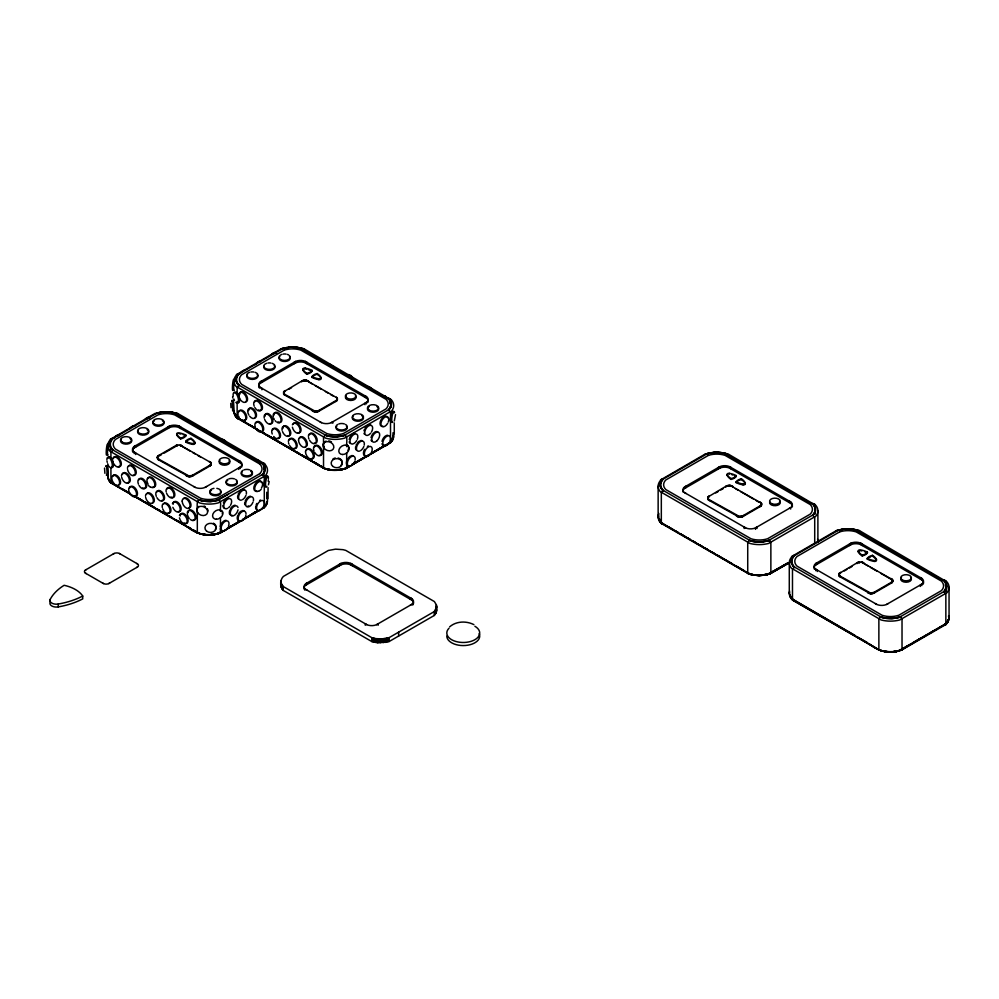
<?xml version="1.0" encoding="UTF-8"?>
<svg xmlns="http://www.w3.org/2000/svg" width="999" height="999" viewBox="0 0 999 999"><rect width="100%" height="100%" fill="white"/><g stroke="black" fill="none" stroke-linecap="round" stroke-linejoin="round"><path stroke-width="1.5" d="M395.529 414.647L394.318 420.954M105.669 466.196C106.643 462.387 107.805 477.859 106.306 475.049M106.943 466.108C108.104 461.85 108.978 480.419 107.405 473.976M231.88 401.473L232.18 400.199L232.68 411.001M233.154 401.386L233.466 400.112L234.116 411.226M281.031 580.619L281.194 583.241L283.192 586.513L371.803 637.674L375.974 638.636L382.005 638.91L389.21 637.599L434.24 611.6L436.526 607.442L436.363 604.82L434.365 601.548L345.754 550.387L343.032 549.675L335.552 549.15L328.346 550.474L283.329 576.46C279.82 580.032 279.757 586.75 283.192 590.397L371.803 641.558L377.46 642.707L389.21 641.483L434.24 615.484L436.313 612.2L436.6 606.568M391.258 404.583L388.898 409.615L343.881 435.614L336.675 436.925L330.644 436.65L326.461 435.689L237.849 384.528L235.864 381.256L235.702 378.633L237.987 374.475L283.004 348.489L290.209 347.165L297.69 347.689L300.424 348.401L389.036 399.563L391.021 402.834L391.258 407.167M946.602 586.351L944.242 591.383L899.225 617.382L892.02 618.693L885.988 618.418L881.805 617.457L793.194 566.296L791.208 563.024L791.046 560.402L793.331 556.243L838.348 530.244L845.554 528.933L853.034 529.458L855.768 530.169L944.38 581.331L946.365 584.602L946.553 589.348M157.255 457.305L158.179 455.769L176.274 445.329L179.595 444.817L211.039 462.687L210.314 464.985L192.233 475.424L188.898 475.936L158.179 458.841L157.255 457.305L158.179 459.615L188.898 476.71L192.233 476.211L210.314 465.759L211.239 464.223L210.314 461.913M283.516 392.195L284.39 394.118L315.11 411.201L318.431 410.701L336.526 400.262L337.25 397.964L305.806 380.095L302.485 380.607L283.666 391.82L284.39 394.892L315.11 411.988L318.431 411.476L336.526 401.036L337.25 397.964M707.717 497.427L708.591 499.35L739.31 516.433L742.632 515.934L760.726 505.482L761.438 503.196L730.007 485.327L726.673 485.826L707.866 497.052L708.591 500.124L739.31 517.207L742.632 516.708L760.726 506.268L761.6 504.345L759.914 501.948M838.86 573.963L839.734 575.886L870.454 592.969L873.788 592.469L891.87 582.017L892.594 579.732L861.15 561.863L857.829 562.362L839.023 573.588L839.734 576.66L870.454 593.756L873.788 593.244L891.87 582.804L892.794 580.494M269.168 481.543L268.456 484.777M281.243 583.628L281.019 586.263M815.172 511.563L815.221 508.066L813.223 504.795L724.612 453.633L721.89 452.922L714.41 452.397L707.205 453.708L662.187 479.707L659.889 483.866L660.052 486.488L662.05 489.76L750.661 540.921L753.383 541.633L760.863 542.157L768.069 540.846L813.099 514.847L815.172 511.563L815.172 514.148M285.202 390.572L283.516 393.743M709.402 495.804L707.717 498.976M839.734 573.588L838.86 575.511M263.961 472.752L264.997 468.431L262.824 464.285L174.213 413.136L171.478 412.412L163.998 411.888L156.793 413.211L111.776 439.198L109.49 443.356L109.653 445.991L111.638 449.25L200.25 500.412L202.984 501.123L210.464 501.66L217.67 500.337L262.687 474.338L263.961 472.752L263.961 475.349M264.036 506.456L264.635 505.631M946.19 622.664L944.879 624.275M237.138 374.288L281.281 348.676L284.303 348.264A19.705 11.376 0 0 1 300.786 348.264L303.808 348.676L391.658 400.162A22.328 12.887 0 0 1 391.658 410.926L344.43 438.199A22.328 12.887 0 0 1 325.774 438.199L235.989 386.363A22.328 12.887 0 0 1 235.989 375.587C235.789 374.026 240.959 372.639 238.361 374.787A19.705 11.376 0 0 0 238.361 384.303L239.273 385.327L237.138 387.649L237.138 393.768M661.326 479.52L705.469 453.908L708.503 453.484A19.705 11.376 0 0 1 724.974 453.484L728.009 453.908L815.858 505.382A22.328 12.887 0 0 1 815.858 516.158L768.631 543.431A22.328 12.887 0 0 1 749.962 543.431L660.177 491.595A22.328 12.887 0 0 1 660.177 480.819C659.989 479.245 665.147 477.859 662.562 480.019A19.705 11.376 0 0 0 662.562 489.522L663.473 490.546L661.326 492.882L661.326 523.426L663.436 523.976M792.482 556.056L836.625 530.444L839.647 530.019A19.705 11.376 0 0 1 856.131 530.019L859.152 530.444L947.002 581.93A22.328 12.887 0 0 1 947.002 592.694L899.774 619.967A22.328 12.887 0 0 1 881.118 619.967L791.333 568.131A22.328 12.887 0 0 1 791.333 557.355C791.133 555.781 796.303 554.395 793.706 556.555A19.705 11.376 0 0 0 793.706 566.058L794.617 567.082L792.482 569.418L792.482 599.962L794.592 600.511M220.467 517.532L220.467 532.804L218.931 533.029M346.678 452.809L346.678 468.069L345.13 468.306M746.578 571.977L749.262 573.526L747.727 573.301L747.727 542.769L749.262 540.109L751.061 540.621A19.705 11.376 0 0 0 767.532 540.621L769.305 540.097L770.866 542.769L770.866 573.301L769.33 573.526M900.486 650.062L902.022 649.837L902.022 619.305L900.486 616.645M228.159 494.28L217.133 500.124A19.705 11.376 0 0 1 200.649 500.124C196.279 498.014 197.203 506.693 197.315 508.366M346.678 446.69C346.029 444.343 348.901 433.778 343.344 435.389A19.705 11.376 0 0 1 326.86 435.389L325.087 434.865L323.526 437.537L323.526 468.069L325.075 468.306M900.461 616.633L898.688 617.157A19.705 11.376 0 0 1 882.204 617.157L880.431 616.633L878.87 619.305L878.87 649.837L880.419 650.062M219.955 533.179L264.298 507.492L264.298 476.948L262.188 474.625L263.074 473.588A19.705 11.376 0 0 0 263.074 464.085C260.477 461.938 265.647 463.324 265.447 464.885A22.328 12.887 0 0 1 265.447 475.661L218.219 502.922A22.328 12.887 0 0 1 199.563 502.922L109.778 451.086A22.328 12.887 0 0 1 109.778 440.309C109.578 438.748 114.748 437.362 112.15 439.51A19.705 11.376 0 0 0 112.15 449.026L113.062 450.049L110.926 452.385L110.926 458.491M390.509 403.446L390.509 398.863L388.374 398.326L389.285 399.363A19.705 11.376 0 0 1 389.285 408.866L388.374 409.89L390.509 412.225L390.509 442.769L388.399 443.319M946.053 586.326L945.853 580.631L943.718 580.094L944.629 581.118A19.705 11.376 0 0 1 944.629 590.634L943.718 591.658L945.853 593.993L945.853 624.525L943.743 625.087M112.712 438.436L111.763 439.498A20.142 11.626 0 0 0 111.763 449.225L112.712 450.287M238.923 373.713L237.974 374.775A20.142 11.626 0 0 0 237.974 384.49L238.923 385.564M262.512 474.862L263.461 473.788A20.142 11.626 0 0 0 263.461 464.073L262.512 462.999M262.188 508.054L263.911 506.98A20.629 11.913 0 0 0 264.573 506.031M262.912 508.091L264.31 506.893A21.066 12.163 0 0 0 265.534 504.92M263.274 508.066L264.673 506.78A21.466 12.4 0 0 0 265.921 504.77M388.723 410.139L389.672 409.066A20.142 11.626 0 0 0 389.672 399.35L388.723 398.276M390.097 443.131L391.196 441.895A21.816 12.6 0 0 0 393.119 435.552M663.124 478.933L662.162 480.007A20.142 11.626 0 0 0 662.162 489.722L663.124 490.796M812.911 515.359L813.873 514.298A20.142 11.626 0 0 0 813.873 504.582L812.599 503.546L813.486 504.582A19.705 11.376 0 0 1 813.486 514.098L812.562 515.122L814.709 517.457L814.709 543.406M794.267 555.469L793.318 556.543A20.142 11.626 0 0 0 793.318 566.258L794.267 567.332M944.067 591.895L945.017 590.834A20.142 11.626 0 0 0 945.017 581.118L944.067 580.044M944.829 625.099L945.866 623.938A21.066 12.163 0 0 0 947.089 621.965M945.154 625.024L946.228 623.813A21.466 12.4 0 0 0 948.113 619.705M945.441 624.899L947.002 623.239A22.328 12.887 0 0 0 948.713 615.634M261.139 489.398L259.303 491.021M262.924 507.779L263.761 506.93M86.201 569.592L84.915 570.479A4.333 2.51 0 0 0 84.915 572.714L86.201 573.601M136.713 567.457L137.987 566.57A4.333 2.51 0 0 0 137.987 564.335L136.713 563.448M449.637 626.873C456.131 621.066 466.358 620.766 473.901 624.637M241.596 467.12A8.017 4.633 0 0 0 240.497 463.024L178.946 427.497A8.017 4.633 0 0 0 169.655 427.497L133.978 448.101A8.017 4.633 0 0 0 132.867 452.197M368.094 400.274A8.017 4.633 0 0 0 366.695 398.301L305.157 362.774A8.017 4.633 0 0 0 295.866 362.774L260.177 383.379A8.017 4.633 0 0 0 258.791 386.775M413.424 603.683A8.017 4.633 0 0 0 412.038 600.287L350.499 564.76A8.017 4.633 0 0 0 341.208 564.76L305.519 585.364A8.017 4.633 0 0 0 304.033 588.049M792.282 506.93A8.017 4.633 0 0 0 790.896 503.533L729.357 468.007A8.017 4.633 0 0 0 720.067 468.007L684.377 488.598A8.017 4.633 0 0 0 682.991 491.995M923.151 584.153A8.017 4.633 0 0 0 922.052 580.069L860.501 544.542A8.017 4.633 0 0 0 851.21 544.542L815.534 565.147A8.017 4.633 0 0 0 814.422 569.23M206.568 486.525L204.807 487.524A8.017 4.633 0 0 1 195.517 487.524L193.744 486.525M113.299 553.946L114.835 553.209A4.333 2.51 0 0 1 118.719 553.209L120.242 553.946M109.603 583.104L108.079 583.841A4.333 2.51 0 0 1 104.196 583.841L102.66 583.104M888.123 603.571L886.363 604.557A8.017 4.633 0 0 1 877.072 604.557L875.299 603.571M110.926 439.023L155.07 413.399L156.319 413.511M161.526 454.62L158.991 456.081L158.991 455.307M164.061 453.159L175.462 446.578M288.998 389.16L291.533 387.699M205.07 487.387L240.272 467.07L240.272 468.543M331.281 422.664L366.483 402.347L366.483 403.821M85.39 570.067L114.111 553.471M259.815 473.638L217.195 498.239A16.808 9.703 0 0 1 200.587 498.239L115.409 449.063A16.808 9.703 0 0 1 115.409 439.473L158.029 414.86A16.808 9.703 0 0 1 174.638 414.872L259.815 464.048M108.791 583.578L137.525 566.995M228.421 527.385L231.106 525.836M252.585 513.436L255.269 511.888M216.92 533.503L222.515 531.106M227.822 528.046L239.935 520.891M242.67 519.468L252.123 514.01M254.333 512.587L257.53 510.889M228.434 527.747L240.235 520.941M242.857 519.43L257.267 511.101M219.718 533.216L264.298 507.492M349.088 466.021C341.845 471.291 331.993 471.453 323.838 468.381L235.989 416.895A22.328 12.887 0 0 1 233.941 411.513M351.735 464.498L355.969 461.888M356.98 461.463L366.146 456.168M374.001 451.635L381.855 447.102M344.742 468.681L349.35 466.083M351.998 464.56L369.068 454.707M371.578 453.184L386.101 444.867M345.666 468.456L349.662 466.146M352.322 464.61L389.123 443.369M345.929 468.481L350.249 466.009M352.622 464.635L390.509 442.769M346.166 468.456L391.658 441.471A22.328 12.887 0 0 0 392.957 432.779M376.623 624.65L411.813 604.333M715.734 492.932L718.269 491.471M720.791 489.997L723.326 488.536M769.105 573.501L773.888 570.741M774.612 570.479L778.558 568.194M779.869 567.444L787.724 562.912M768.556 573.726L788.024 562.961M769.854 573.688L788.373 562.999M770.117 573.713L789.622 562.474M770.354 573.688L789.46 562.662M844.342 570.928L846.877 569.467M849.412 568.006L851.947 566.545M886.625 604.432L921.827 584.115L921.827 585.589M902.646 648.663C892.332 655.519 878.158 651.623 869.405 643.93M905.044 647.277L907.442 645.891M915.346 641.321L919.367 638.998M901.797 649.3L904.432 647.777M907.08 646.253L909.714 644.73M913.635 642.469L916.258 640.958M918.88 639.447L921.49 637.936M924.112 636.425L926.735 634.914M929.345 633.403L935.888 629.62M939.822 627.36L942.432 625.849M899.699 650.262L945.316 623.975A17.195 9.928 0 0 0 945.878 623.176M901.011 650.224L945.466 624.013A20.629 11.913 0 0 0 946.128 623.064M901.273 650.249L945.853 624.525M410.314 605.194L412.038 604.183A8.017 4.633 0 0 0 412.038 598.813L410.314 597.789L410.314 599.263M789.173 508.441L790.896 507.417A8.017 4.633 0 0 0 790.896 502.06L789.173 501.036L789.173 502.509M263.599 507.979L265.447 506.193A22.328 12.887 0 0 0 267.158 498.601M177.61 445.691L176.274 446.103L176.274 445.329M220.467 532.804C208.953 537.649 195.692 534.54 186.501 526.111M767.906 574.2L759.078 575.624L750.336 574.363L692.607 541.033M280.969 348.988L283.216 348.314M282.28 348.676L284.128 348.127A20.142 11.626 0 0 1 300.961 348.127L304.121 348.988M156.069 413.399L158.092 412.987A19.705 11.376 0 0 1 174.575 412.987L177.597 413.399L264.298 463.586L264.298 469.692M345.367 435.164L343.519 435.714A20.142 11.626 0 0 1 326.685 435.714L324.837 435.164M220.467 511.426C219.655 509.053 222.814 498.676 217.307 500.437A20.142 11.626 0 0 1 200.474 500.437L198.626 499.887M346.678 468.069L343.718 469.031A20.629 11.913 0 0 1 326.486 469.031L323.526 468.069M346.366 468.381L343.906 469.08A21.066 12.163 0 0 1 326.298 469.08M217.307 533.653L219.156 533.104M220.155 533.104L217.869 533.803A21.466 12.4 0 0 1 199.925 533.803M705.169 454.208L707.404 453.546A22.328 12.887 0 0 1 726.073 453.546M706.468 453.908L708.328 453.359A20.142 11.626 0 0 1 725.149 453.359L727.01 453.908M769.567 540.397L767.719 540.946A20.142 11.626 0 0 1 750.886 540.946L749.025 540.397M836.313 530.756L839.472 529.895A20.142 11.626 0 0 1 856.305 529.895L859.465 530.756M769.567 573.613L767.719 574.163A20.142 11.626 0 0 1 764.447 574.837M770.866 573.301L767.919 574.263A20.629 11.913 0 0 1 750.674 574.263L747.864 573.476M770.566 573.613L768.106 574.313A21.066 12.163 0 0 1 750.486 574.313M900.711 616.932L898.863 617.482A20.142 11.626 0 0 1 882.03 617.482L880.181 616.932M898.863 650.699L902.022 649.837M901.885 650.012L899.063 650.799A20.629 11.913 0 0 1 881.83 650.799L878.87 649.837M197.315 511.426L197.315 532.804L198.863 533.029L193.494 529.932M898.476 650.549L900.099 650.436M307.08 380.332L307.08 381.106L303.197 381.106L303.197 380.332M859.814 562.637L858.541 562.874L858.541 562.1M237.138 401.398L237.138 418.194L239.248 418.756M113.037 483.479L110.926 482.917L110.926 467.644M812.911 503.508L814.709 504.095L814.709 507.142M180.245 445.691L181.581 446.103L181.581 445.329M747.727 573.301L750.886 574.163A20.142 11.626 0 0 0 752.484 574.537M177.909 413.711L174.75 412.849A20.142 11.626 0 0 0 157.917 412.849M880.181 650.149L882.03 650.699M879.182 650.149L881.642 650.849A21.066 12.163 0 0 0 899.25 650.849M197.315 532.804L200.474 533.653M197.452 532.979L200.275 533.766A20.629 11.913 0 0 0 217.507 533.766M686.101 493.518L684.377 492.495A8.017 4.633 0 0 1 684.377 487.125L686.101 486.113L686.101 487.587M307.242 590.272L305.519 589.248A8.017 4.633 0 0 1 305.519 583.891L307.242 582.867L307.242 584.34M735.389 488.573L737.961 490.059M740.546 491.545L753.458 499.001M756.043 500.487L758.616 501.985M865.246 564.36L867.831 565.846M870.404 567.345L876.86 571.066M880.731 573.301L891.058 579.258L891.058 578.483M684.602 492.644L745.654 527.897M876.797 604.432L815.746 569.18L815.746 570.666M668.806 527.072L672.827 529.395M675.511 530.944L678.196 532.492M680.868 534.04L684.902 536.363M687.574 537.912L690.259 539.46M692.944 541.008L695.629 542.557M699.65 544.88L702.334 546.428M705.007 547.976L707.692 549.525M711.713 551.848L714.397 553.396M717.082 554.944L731.83 563.461M735.851 565.784L743.905 570.429M677.884 532.542L661.725 523.201L660.064 520.779M680.519 534.053L689.959 539.51M748.738 573.688L661.725 522.902A20.629 11.913 0 0 1 660.526 520.979M661.326 523.426L748.476 573.713M854.932 635.352L792.207 598.975M857.317 636.95L867.007 642.32M879.894 650.224L792.881 599.45A20.629 11.913 0 0 1 792.207 598.488M792.482 599.962L879.62 650.249M792.657 600.162L879.382 650.224M309.902 382.592L312.487 384.078M315.06 385.577L321.516 389.298M325.387 391.533L327.972 393.032M330.557 394.518L333.129 396.004M260.402 387.425L321.453 422.664M243.269 421.079L245.954 422.627M249.975 424.95L252.66 426.498M262.038 431.918L264.723 433.466M267.407 435.015L275.449 439.66M278.134 441.208L287.525 446.628M290.209 448.176L294.23 450.499M296.903 452.048L299.588 453.596M302.272 455.144L306.293 457.467M308.978 459.016L311.663 460.564M314.335 462.112L318.369 464.435M321.041 465.984L323.726 467.532M245.629 422.652L236.863 417.207M248.264 424.175L257.717 429.632M261.688 431.93L299.325 453.658M301.973 455.182L311.413 460.626M314.061 462.162L326.136 469.13A21.466 12.4 0 0 0 344.081 469.08M257.342 429.657L237.525 417.682A20.629 11.913 0 0 1 236.863 416.733M261.376 431.993L324.55 468.456M237.138 418.194L324.275 468.481M190.147 451.048L182.392 446.578L182.392 445.791M192.72 452.535L195.305 454.021M197.889 455.519L200.474 457.005M195.242 487.387L134.191 452.147L134.191 453.621M305.744 589.41L366.795 624.65M122.427 488.898L130.469 493.543M134.49 495.866L142.532 500.511M145.217 502.06L147.902 503.608M150.587 505.157L154.608 507.48M157.293 509.028L159.965 510.576M162.65 512.125L166.671 514.448M169.355 515.996L172.04 517.544M176.061 519.867L178.746 521.416M181.431 522.964L184.103 524.512M188.137 526.835L190.809 528.384M130.157 493.581L111.314 482.704L110.09 481.118M134.141 495.879L166.408 514.51M169.043 516.033L183.853 524.587M112.313 483.528L129.783 493.606M133.816 495.941L198.339 533.191M110.926 482.917L198.064 533.216M119.43 553.471L137.525 563.923M85.39 573.126L103.471 583.578M319.955 421.803L321.728 422.789A8.017 4.633 0 0 0 331.019 422.789L332.779 421.803L332.779 423.276M150.237 487.112L148.401 485.477M793.318 599.475L794.267 600.549M792.469 599.363L793.506 600.536M792.107 599.25L793.181 600.449M792.894 600.337L791.333 598.663A22.328 12.887 0 0 1 789.622 591.071M662.162 522.939L663.124 524.013M662.362 524L660.951 522.714A21.466 12.4 0 0 1 659.078 518.593M661.75 523.801L660.177 522.127A22.328 12.887 0 0 1 658.878 513.449M237.974 417.707L238.923 418.781M238.162 418.768L237.125 417.607A21.066 12.163 0 0 1 235.514 414.61M237.837 418.693L236.451 417.32A21.816 12.6 0 0 1 234.528 413.149M111.626 483.416L109.778 481.63A22.328 12.887 0 0 1 107.817 475.124M791.645 598.164L791.22 597.315A21.066 12.163 0 0 0 791.782 598.401M236.301 416.396L235.564 414.685M892.594 580.506L892.794 581.268M436.051 607.842L436.6 610.451M659.59 519.043L659.765 519.917M232.58 396.84L232.804 397.989M104.907 473.326L104.533 468.094M230.994 407.654L230.732 403.359M949.05 587.312L949.05 617.844M946.328 588.099L946.328 590.684M945.991 588.96L945.991 591.545M945.616 582.904L945.616 585.489M921.827 579.907L921.827 578.433L860.776 543.194L860.776 544.667M920.329 579.045L920.329 577.572L922.052 578.596A8.017 4.633 0 0 1 922.052 583.953L920.329 584.977L920.329 586.45M892.744 580.107L892.594 582.03M892.332 579.37L892.332 580.144M892.332 581.605L892.332 582.392M891.87 578.958L891.87 579.732M891.87 582.017L891.87 582.804M891.058 582.492L891.058 583.266M876.385 559.29L876.385 560.102A1.811 1.036 0 0 1 875.936 561.126A1.811 1.036 0 0 1 874.137 561.388A17.433 10.065 0 0 1 867.307 559.14L867.307 558.341A9.091 5.257 0 0 1 872.502 555.332A17.645 10.19 0 0 1 876.385 559.29A1.811 1.036 0 0 1 875.936 560.327A1.811 1.036 0 0 1 874.137 560.589A17.433 10.065 0 0 1 867.307 558.341M874.6 591.995L874.6 592.782M874.137 560.589L874.137 561.388M873.788 592.469L873.788 593.244M873.064 592.732L873.064 593.518M872.502 555.332L872.502 556.143A17.645 10.19 0 0 1 876.385 560.102M872.439 592.882L872.439 593.656M871.79 592.969L871.79 593.756M871.128 593.006L871.128 593.781M870.454 592.969L870.454 593.756M869.804 592.882L869.804 593.656M869.18 592.732L869.18 593.518M868.468 592.469L868.468 593.244M867.656 591.995L867.656 592.782M867.407 552.147L867.407 552.947A9.091 5.257 0 0 1 862.212 555.943A17.645 10.19 0 0 1 858.316 551.985L858.316 551.186A1.811 1.036 0 0 1 858.778 550.149A1.811 1.036 0 0 1 860.564 549.887A17.433 10.065 0 0 1 867.407 552.147A9.091 5.257 0 0 1 862.212 555.144L862.212 555.943M863.948 562.837L863.948 563.611M863.136 562.362L863.136 563.149M862.424 562.1L862.424 562.874L861.8 561.95M862.274 545.529L862.274 544.055L860.501 543.069A8.017 4.633 0 0 0 851.21 543.069L849.45 544.055L849.45 545.529M859.165 561.95L859.165 562.737M857.829 562.362L857.017 563.611L857.017 562.837M850.948 544.667L850.948 543.194L815.746 563.511L815.746 564.984M840.546 572.34L840.546 573.126M840.546 576.348L840.546 577.122M839.734 575.886L839.734 576.66M839.272 573.226L839.272 574M839.272 575.461L839.272 576.248M839.023 573.588L839.023 574.363M839.023 575.112L839.023 575.886M817.894 510.776L817.894 541.308M817.257 564.123L817.257 562.649L815.534 563.661A8.017 4.633 0 0 0 815.534 569.03L817.257 570.054L817.257 571.528M790.671 503.371L790.671 501.898L729.62 466.658L729.62 468.131M790.671 509.053L790.671 507.579L755.481 527.897L755.481 529.37M789.285 562.737L789.285 593.281M761.6 503.571L761.6 505.119M761.438 503.196L761.438 503.971M761.438 504.72L761.438 505.494M761.188 502.834L761.188 503.608M761.188 505.069L761.188 505.856M760.726 502.422L760.726 503.196M760.726 505.482L760.726 506.268M759.914 505.956L759.914 506.73M756.98 528.508L756.98 527.035L755.207 528.021A8.017 4.633 0 0 1 745.916 528.021L744.155 527.035L744.155 528.508M745.242 482.754L745.242 483.566A1.811 1.036 0 0 1 744.779 484.59A1.811 1.036 0 0 1 742.994 484.852A17.433 10.065 0 0 1 736.151 482.604L736.151 481.805A9.091 5.257 0 0 1 741.358 478.796A17.645 10.19 0 0 1 745.242 482.754A1.811 1.036 0 0 1 744.779 483.791A1.811 1.036 0 0 1 742.994 484.053A17.433 10.065 0 0 1 736.151 481.805M743.443 515.459L743.443 516.246M742.994 484.053L742.994 484.852M742.632 515.934L742.632 516.708M741.907 516.196L741.907 516.982M741.358 478.796L741.358 479.607A17.645 10.19 0 0 1 741.795 479.895M741.295 516.346L741.295 517.12M740.646 516.433L740.646 517.207M739.972 516.471L739.972 517.245M739.31 516.433L739.31 517.207M738.648 516.346L738.648 517.12M738.036 516.196L738.036 516.982M737.312 515.934L737.312 516.708M736.5 515.459L736.5 516.246M736.263 475.599L736.263 476.411A9.091 5.257 0 0 1 731.056 479.408A17.645 10.19 0 0 1 727.172 475.449L727.172 474.65A1.811 1.036 0 0 1 727.622 473.613A1.811 1.036 0 0 1 729.42 473.351A17.433 10.065 0 0 1 736.263 475.599A9.091 5.257 0 0 1 731.056 478.608L731.056 479.408M732.804 486.301L732.804 487.075L731.992 485.826M731.118 468.993L731.118 467.52L729.357 466.533A8.017 4.633 0 0 0 720.067 466.533L718.293 467.52L718.293 468.993M731.268 485.564L731.268 486.338M730.656 485.414L730.656 486.188M730.007 485.327L730.007 486.101M729.42 473.351L729.42 474.15M729.332 485.302L729.332 486.076M728.671 485.327L728.671 486.101M728.009 485.414L728.009 486.188M727.397 485.564L727.397 486.338M726.673 485.826L725.861 487.075L725.861 486.301M719.792 468.131L719.792 466.658L684.602 486.975L684.602 488.449M709.402 499.812L709.402 500.586M708.591 496.278L708.591 497.052M708.591 499.35L708.591 500.124M708.116 496.69L708.116 497.465M708.116 498.926L708.116 499.712M707.866 497.052L707.866 497.827M707.866 498.576L707.866 499.35M658.141 486.201L658.141 516.745M436.551 605.694L436.526 611.326M436.363 604.82L436.313 612.2M435.976 609.178L435.976 613.061M435.514 610.014L435.514 613.898M434.927 610.839L434.927 614.71M434.24 611.6L434.24 615.484M411.813 600.137L411.813 598.663L350.761 563.411L350.761 564.885M398.626 632.167L398.626 636.038M394.268 422.914L394.268 434.066M390.709 401.973L390.709 404.558M390.272 401.136L390.272 403.721M389.21 637.599L389.21 641.483M387.874 637.999L387.874 641.882M386.463 638.336L386.463 642.22M385.015 638.598L385.015 642.482M383.516 638.798L383.516 642.682M382.005 638.91L382.005 642.794M380.494 638.96L380.494 642.844M378.971 638.935L378.971 642.807M378.122 625.262L378.122 623.788L376.348 624.787A8.017 4.633 0 0 1 367.058 624.787L365.297 623.788L365.297 625.262M377.46 638.823L377.46 642.707M375.974 638.636L375.974 642.519M374.525 638.386L374.525 642.27M373.127 638.061L373.127 641.945M371.803 637.674L371.803 641.558M366.483 398.151L366.483 396.678L305.432 361.426L305.432 362.899M364.972 397.277L364.972 395.804L366.695 396.828A8.017 4.633 0 0 1 366.695 402.197L364.972 403.209L364.972 404.682M352.272 565.759L352.272 564.273L350.499 563.286A8.017 4.633 0 0 0 341.208 563.286L339.435 564.273L339.435 565.759M340.934 564.885L340.934 563.411L305.744 583.728L305.744 585.202M337.4 398.339L337.4 399.887M337.25 399.488L337.25 400.262M336.988 397.602L336.988 398.376M336.988 399.837L336.988 400.624M336.526 397.19L336.526 397.964M336.526 400.262L336.526 401.036M335.714 400.724L335.714 401.511M321.041 377.522L321.041 378.334A1.811 1.036 0 0 1 320.592 379.37A1.811 1.036 0 0 1 318.793 379.632A17.433 10.065 0 0 1 311.963 377.372L311.963 376.573A9.091 5.257 0 0 1 317.158 373.564A17.645 10.19 0 0 1 321.041 377.522A1.811 1.036 0 0 1 320.592 378.559A1.811 1.036 0 0 1 318.793 378.821A17.433 10.065 0 0 1 311.963 376.573M319.243 410.239L319.243 411.014M318.793 378.821L318.793 379.632M318.431 410.701L318.431 411.476M317.719 410.976L317.719 411.75M317.158 373.564L317.158 374.375A17.645 10.19 0 0 1 318.419 375.262M317.095 411.113L317.095 411.9M316.446 411.201L316.446 411.988M315.784 411.238L315.784 412.013M315.11 411.201L315.11 411.988M314.46 411.113L314.46 411.9M313.836 410.976L313.836 411.75M313.124 410.701L313.124 411.476M312.312 410.239L312.312 411.014M312.063 370.379L312.063 371.178A9.091 5.257 0 0 1 306.868 374.188A17.645 10.19 0 0 1 302.972 370.229L302.972 369.418A1.811 1.036 0 0 1 303.434 368.381A1.811 1.036 0 0 1 305.219 368.119A17.433 10.065 0 0 1 312.063 370.379A9.091 5.257 0 0 1 306.868 373.376L306.868 374.188M308.604 381.069L308.604 381.843L307.792 380.607M306.93 363.773L306.93 362.287L305.157 361.301A8.017 4.633 0 0 0 295.866 361.301L294.106 362.287L294.106 363.773M306.456 380.182L306.456 380.969M305.806 380.095L305.806 380.881M305.219 368.119L305.219 368.931A17.433 10.065 0 0 1 306.481 369.168M305.145 380.07L305.145 380.844M304.47 380.095L304.47 380.881M303.821 380.182L303.821 380.969M302.485 380.607L301.673 381.843L301.673 381.069M295.604 362.899L295.604 361.426L260.402 381.743L260.402 383.216M285.202 394.58L285.202 395.367M284.39 391.046L284.39 391.82M284.39 394.118L284.39 394.892M283.928 391.458L283.928 392.245M283.928 393.706L283.928 394.48M283.666 391.82L283.666 392.595M283.666 393.344L283.666 394.118M283.192 586.513L283.192 590.397M282.517 585.751L282.517 589.635M281.955 584.939L281.955 588.823M281.518 584.103L281.518 587.986M281.194 583.241L281.194 587.125M268.057 487.649L268.057 498.788M266.77 492.27L266.77 498.301M264.81 467.557L264.81 470.142M264.498 466.695L264.498 470.579M261.9 382.355L261.9 380.881L260.177 381.905A8.017 4.633 0 0 0 260.177 387.262L261.9 388.286L261.9 389.76M240.272 462.874L240.272 461.401L179.221 426.148L179.221 427.622M238.773 462.013L238.773 460.539L240.497 461.55A8.017 4.633 0 0 1 240.497 466.92L238.773 467.944L238.773 469.418M211.189 463.061L211.189 464.61M211.039 462.687L211.039 463.461M211.039 464.21L211.039 464.985M210.777 462.325L210.777 463.111M210.777 464.572L210.777 465.347M210.314 464.985L210.314 465.759M209.503 461.451L209.503 462.225M209.503 465.447L209.503 466.233M194.83 442.257L194.83 443.057A1.811 1.036 0 0 1 194.38 444.093A1.811 1.036 0 0 1 192.582 444.355A17.433 10.065 0 0 1 185.752 442.107L185.752 441.296A9.091 5.257 0 0 1 190.946 438.299A17.645 10.19 0 0 1 194.83 442.257A1.811 1.036 0 0 1 194.38 443.294A1.811 1.036 0 0 1 192.582 443.556A17.433 10.065 0 0 1 185.752 441.296M193.044 474.962L193.044 475.736M192.582 443.556L192.582 444.355M192.233 475.424L192.233 476.211M191.508 475.699L191.508 476.473M190.946 438.299L190.946 439.098M190.884 475.836L190.884 476.623M190.235 475.936L190.235 476.71M189.573 475.961L189.573 476.735M188.898 475.936L188.898 476.71M188.249 475.836L188.249 476.623M187.625 475.699L187.625 476.473M186.913 475.424L186.913 476.211M186.101 474.962L186.101 475.736M185.851 435.102L185.851 435.901A9.091 5.257 0 0 1 180.657 438.911A17.645 10.19 0 0 1 176.761 434.952L176.761 434.153A1.811 1.036 0 0 1 177.223 433.116A1.811 1.036 0 0 1 179.008 432.854A17.433 10.065 0 0 1 185.851 435.102A9.091 5.257 0 0 1 180.657 438.099L180.657 438.911M180.869 445.054L180.869 445.841M180.719 428.496L180.719 427.023L178.946 426.024A8.017 4.633 0 0 0 169.655 426.024L167.894 427.023L167.894 428.496M176.985 445.054L176.985 445.841M169.393 427.622L169.393 426.148L134.191 446.478L134.191 447.952M158.991 459.315L158.991 460.089M158.179 455.769L157.717 456.968L157.717 456.181M158.179 458.841L158.179 459.615M157.717 458.429L157.717 459.203M157.467 456.543L157.467 458.841M135.702 447.077L135.702 445.604L133.978 446.628A8.017 4.633 0 0 0 133.978 451.998L135.702 453.009L135.702 454.483M110.402 447.677L110.402 450.274M82.717 596.016L82.717 598.888A62.999 36.376 0 0 1 58.229 606.905A6.444 3.721 0 0 1 51.823 605.968A6.444 3.721 0 0 1 50.2 602.272L50.2 599.4A62.25 35.939 0 0 1 64.136 585.289A32.48 18.756 0 0 1 82.717 596.016A62.999 36.376 0 0 1 58.229 604.033A6.444 3.721 0 0 1 51.823 603.096A6.444 3.721 0 0 1 50.2 599.4M58.229 604.033L58.229 606.905M355.344 395.854A5.332 3.072 0 0 1 350.736 400.462A5.332 3.072 0 0 1 346.116 395.854M319.156 375.899A17.645 10.19 0 0 1 321.041 378.334M311.963 377.372A9.091 5.257 0 0 1 314.011 375.562M314.96 375.075A9.091 5.257 0 0 1 316.021 374.687M302.972 370.229A1.811 1.036 0 0 1 304.258 368.918M308.291 369.642A17.433 10.065 0 0 1 309.99 370.229M311.064 370.679A17.433 10.065 0 0 1 312.063 371.178M306.868 373.376A17.645 10.19 0 0 1 302.972 369.418M338.186 458.004A5.594 4.57 0 0 1 340.696 465.646M332.792 459.19A5.594 4.57 0 0 1 335.289 458.004M393.294 411.263A5.594 1.736 76.7 0 1 393.631 412.687M330.07 364.41A5.594 3.234 60 0 1 331.094 364.835M332.118 365.584A5.594 3.234 60 0 1 333.067 366.596M367.719 386.563A5.594 3.234 60 0 1 371.678 388.848M349.3 375.674A5.594 3.234 60 0 1 350.324 376.423M347.415 374.875A5.594 3.234 60 0 1 353.009 378.097M384.59 395.641A5.594 3.234 60 0 1 386.576 397.39M348.476 446.74A5.594 4.221 -35.4 0 1 347.952 450.337M347.128 445.017A5.594 4.221 -35.4 0 1 347.952 445.766M324.101 447.053A5.594 4.408 24.9 0 1 323.564 445.866M323.376 444.655A5.594 4.408 24.9 0 1 326.086 441.121M328.783 440.921A5.594 4.408 24.9 0 1 331.481 441.958M234.59 392.694A5.594 2.21 72.2 0 1 239.086 396.89A5.594 2.21 72.2 0 1 237.637 402.572M233.192 396.241A5.594 2.21 72.2 0 1 235.339 392.807A5.594 2.21 72.2 0 1 238.511 400.199A5.594 2.21 72.2 0 1 235.814 402.36M234.453 400.337A5.594 2.21 72.2 0 1 233.891 399.026M233.004 390.184A5.594 0.662 -85.2 0 1 232.58 384.702A5.594 0.662 -85.2 0 1 233.916 379.895M233.429 388.536A5.594 0.662 -85.2 0 1 233.217 389.51M234.278 390.297A5.594 0.662 -85.2 0 1 233.679 388.249A5.594 0.662 -85.2 0 1 234.278 381.468M272.178 363.336A5.594 3.234 0 0 1 273.664 368.206A5.594 3.234 0 0 1 265.085 368.206A5.594 3.234 0 0 1 266.583 363.336M267.932 363.012A5.594 3.234 0 0 1 270.816 363.012M274.213 365.572A5.594 3.234 0 0 1 270.105 370.379A5.594 3.234 0 0 1 263.973 366.346M346.94 464.96A5.594 3.234 -60 0 1 347.577 459.09M348.389 457.892A5.594 3.234 -60 0 1 350.374 456.131M351.398 455.694A5.594 3.234 -60 0 1 353.171 455.856M350.262 466.233A5.594 3.234 -60 0 1 347.465 462.25A5.594 3.234 -60 0 1 352.31 456.231A5.594 3.234 -60 0 1 355.107 460.202M354.707 461.538A5.594 3.234 -60 0 1 351.286 465.796M257.168 374.563A5.594 3.234 0 0 1 252.322 379.408A5.594 3.234 0 0 1 247.477 374.563M255.12 372.327A5.594 3.234 0 0 1 256.606 377.21A5.594 3.234 0 0 1 248.039 377.21A5.594 3.234 0 0 1 249.525 372.327M250.874 372.015A5.594 3.234 0 0 1 253.771 372.015M385.826 444.905A5.594 3.234 -60 0 1 383.841 445.429M383.029 445.179A5.594 3.234 -60 0 1 382.005 443.718M382.005 441.358A5.594 3.234 -60 0 1 387.799 435.239M389.523 442.47A5.594 3.234 -60 0 1 383.017 444.567A5.594 3.234 -60 0 1 387.075 436.113A5.594 3.234 -60 0 1 390.159 441.158M382.929 426.223A5.594 3.234 -60 0 1 381.156 419.605A5.594 3.234 -60 0 1 387.774 417.832M387.662 423.364A5.594 3.234 -60 0 1 381.143 425.462A5.594 3.234 -60 0 1 385.202 416.995A5.594 3.234 -60 0 1 388.286 422.053M372.053 441.458A5.594 3.234 -60 0 1 371.029 439.997M371.029 437.637A5.594 3.234 -60 0 1 377.647 431.768M350.212 443.294A5.594 3.234 -60 0 1 349.188 441.833M349.188 439.473A5.594 3.234 -60 0 1 354.995 433.354M356.718 440.584A5.594 3.234 -60 0 1 350.199 442.682A5.594 3.234 -60 0 1 354.27 434.228A5.594 3.234 -60 0 1 357.342 439.273M364.598 455.819A5.594 3.234 -60 0 1 364.598 449.363M367.395 446.403A5.594 3.234 -60 0 1 368.419 445.966M369.318 455.319A5.594 3.234 -60 0 1 364.398 452.959A5.594 3.234 -60 0 1 370.567 446.453A5.594 3.234 -60 0 1 370.279 454.308M356.081 449.9A5.594 3.234 -60 0 1 355.681 446.653M356.081 445.329A5.594 3.234 -60 0 1 356.705 444.018M357.53 442.819A5.594 3.234 -60 0 1 359.503 441.071M360.527 440.634A5.594 3.234 -60 0 1 362.3 440.784M359.39 451.161A5.594 3.234 -60 0 1 356.593 447.177A5.594 3.234 -60 0 1 361.438 441.158A5.594 3.234 -60 0 1 364.235 445.129M363.836 446.466A5.594 3.234 -60 0 1 360.414 450.724M364.385 434.115A5.594 3.234 -60 0 1 363.986 433.241M363.986 430.869A5.594 3.234 -60 0 1 364.385 429.545M365.01 428.234A5.594 3.234 -60 0 1 367.807 425.287M368.831 424.85A5.594 3.234 -60 0 1 370.604 425M370.691 433.191A5.594 3.234 -60 0 1 364.772 433.042A5.594 3.234 -60 0 1 370.067 425.299A5.594 3.234 -60 0 1 371.516 431.993M391.196 422.29A5.594 1.186 -81.2 0 1 390.584 417.907A5.594 1.186 -81.2 0 1 392.295 411.551M392.794 422.177A5.594 1.186 -81.2 0 1 392.145 415.946A5.594 1.186 -81.2 0 1 394.568 412.774M240.172 373.663A5.594 3.234 -60 0 1 243.993 370.267M299.575 438.386A5.594 3.234 60 0 1 305.806 439.535A5.594 3.234 60 0 1 305.369 446.865M309.44 434.74A5.594 3.234 60 0 1 316.059 436.513A5.594 3.234 60 0 1 314.285 443.131M308.391 436.363A5.594 3.234 60 0 1 313.374 434.827A5.594 3.234 60 0 1 315.771 442.919A5.594 3.234 60 0 1 309.553 440.272M308.916 438.961A5.594 3.234 60 0 1 308.529 437.624M293.306 424.288A5.594 3.234 60 0 1 299.925 426.061A5.594 3.234 60 0 1 298.152 432.679M292.395 424.812A5.594 3.234 60 0 1 298.476 425.774A5.594 3.234 60 0 1 298.476 433.254A5.594 3.234 60 0 1 292.395 427.185M314.523 446.865A5.594 3.234 60 0 1 321.141 448.638A5.594 3.234 60 0 1 319.368 455.257M314.011 451.086A5.594 3.234 60 0 1 317.083 446.029A5.594 3.234 60 0 1 321.154 454.483A5.594 3.234 60 0 1 314.635 452.385M273.002 354.295A5.594 3.234 -60 0 1 274.026 353.559M275.05 353.122A5.594 3.234 -60 0 1 275.999 353.022M271.129 354.782A5.594 3.234 -60 0 1 276.536 353.334M282.867 428.496A5.594 3.234 60 0 1 286.476 426.024A5.594 3.234 60 0 1 290.721 432.23A5.594 3.234 60 0 1 287.849 435.776M282.093 430.282A5.594 3.234 60 0 1 286.601 427.197A5.594 3.234 60 0 1 289.161 435.789A5.594 3.234 60 0 1 282.492 431.605M254.695 401.973A5.594 3.234 60 0 1 259.203 401.261A5.594 3.234 60 0 1 262.462 408.042A5.594 3.234 60 0 1 258.516 409.927M254.183 406.193A5.594 3.234 60 0 1 257.267 401.136A5.594 3.234 60 0 1 261.326 409.602A5.594 3.234 60 0 1 254.807 407.505M289.423 439.872A5.594 3.234 60 0 1 296.041 441.645A5.594 3.234 60 0 1 294.268 448.264M288.374 441.496A5.594 3.234 60 0 1 293.356 439.96A5.594 3.234 60 0 1 295.766 448.052A5.594 3.234 60 0 1 289.535 445.404M288.911 444.093A5.594 3.234 60 0 1 288.511 442.757M306.543 450.199A5.594 3.234 60 0 1 313.162 451.973A5.594 3.234 60 0 1 311.388 458.591M290.222 358.254A5.594 3.234 0 0 1 283.179 361.363A5.594 3.234 0 0 1 279.782 356.631M289.473 356.631A5.594 3.234 0 0 1 290.035 357.417M289.473 355.582A5.594 3.234 0 0 1 284.628 360.427A5.594 3.234 0 0 1 279.782 355.582M280.682 354.92A5.594 3.234 0 0 1 281.83 354.408M283.179 354.083A5.594 3.234 0 0 1 286.076 354.083M287.425 354.408A5.594 3.234 0 0 1 288.586 354.92M363.286 417.17A5.594 3.234 0 0 1 357.142 421.203A5.594 3.234 0 0 1 353.034 416.383M361.838 415.721A5.594 3.234 0 0 1 362.724 416.383M377.023 406.68A5.594 3.234 0 0 1 377.023 411.251A5.594 3.234 0 0 1 369.118 411.251A5.594 3.234 0 0 1 369.118 406.68M259.228 362.15A5.594 3.234 -60 0 1 260.252 361.713M255.519 364.585A5.594 3.234 -60 0 1 260.289 361.101M346.441 426.173A5.594 3.234 0 0 1 341.596 431.019A5.594 3.234 0 0 1 336.763 426.173M345.554 424.45A5.594 3.234 0 0 1 345.554 429.021A5.594 3.234 0 0 1 337.65 429.021A5.594 3.234 0 0 1 337.65 424.45M338.811 423.938A5.594 3.234 0 0 1 344.393 423.938M248.614 410.639A5.594 3.234 60 0 1 254.545 410.114A5.594 3.234 60 0 1 254.545 418.019M248.863 415.06A5.594 3.234 60 0 1 250.312 408.379A5.594 3.234 60 0 1 255.607 416.121A5.594 3.234 60 0 1 249.688 416.258M284.99 347.902A22.328 12.887 0 0 1 286.838 347.565M292.545 347.14A22.328 12.887 0 0 1 294.468 347.19M296.378 347.327A22.328 12.887 0 0 1 301.873 348.314M341.72 469.043A17.195 9.928 0 0 1 338.798 469.33M392.769 437.937A21.466 12.4 0 0 1 390.884 442.058M393.156 434.178A22.103 12.762 0 0 1 391.458 441.695M392.37 438.136A21.066 12.163 0 0 1 392.132 439.173M391.745 440.197A21.066 12.163 0 0 1 391.208 441.196M391.296 439.76A17.195 9.928 0 0 1 390.984 440.596M390.047 403.084A19.318 11.151 0 0 1 390.409 404.021M344.218 469.018A21.816 12.6 0 0 1 325.986 469.018M344.343 468.906A22.103 12.762 0 0 1 325.861 468.906M344.43 468.731A22.328 12.887 0 0 1 325.774 468.731M341.908 469.305A20.142 11.626 0 0 1 340.259 469.605M329.945 469.605A20.142 11.626 0 0 1 328.296 469.305M236.189 417.132A22.103 12.762 0 0 1 234.241 410.701M236.064 416.496A21.466 12.4 0 0 1 235.514 415.472M235.115 414.423A21.466 12.4 0 0 1 234.877 413.374M236.326 415.746A20.629 11.913 0 0 1 235.951 414.747M259.54 388.124A8.017 4.633 0 0 1 259.078 387.462M368.094 401.698A8.017 4.633 0 0 1 367.807 402.397M238.998 411.738A5.594 3.234 60 0 1 245.617 413.511A5.594 3.234 60 0 1 243.843 420.129M238.087 414.622A5.594 3.234 60 0 1 241.221 410.751A5.594 3.234 60 0 1 245.854 417.532A5.594 3.234 60 0 1 241.908 420.217M239.111 417.27A5.594 3.234 60 0 1 238.486 415.959M255.906 423.164A5.594 3.234 60 0 1 260.414 422.452A5.594 3.234 60 0 1 263.674 429.22A5.594 3.234 60 0 1 259.728 431.118M255.394 427.385A5.594 3.234 60 0 1 257.155 421.965A5.594 3.234 60 0 1 262.537 427.659A5.594 3.234 60 0 1 259.84 432.08M258.816 431.643A5.594 3.234 60 0 1 256.019 428.683M272.752 429.782A5.594 3.234 60 0 1 279.37 431.556A5.594 3.234 60 0 1 277.597 438.174M272.228 434.003A5.594 3.234 60 0 1 274.975 428.796A5.594 3.234 60 0 1 279.558 436.738A5.594 3.234 60 0 1 273.676 436.501M274.575 413.049A5.594 3.234 60 0 1 281.431 417.008A5.594 3.234 60 0 1 277.997 421.878M274.051 415.022A5.594 3.234 60 0 1 274.176 413.923M273.276 416.808A5.594 3.234 60 0 1 276.411 412.937A5.594 3.234 60 0 1 281.031 419.705A5.594 3.234 60 0 1 277.098 422.402M276.074 421.653A5.594 3.234 60 0 1 275.112 420.641M274.3 419.443A5.594 3.234 60 0 1 273.664 418.144M239.66 394.543A5.594 3.234 60 0 1 245.604 394.006A5.594 3.234 60 0 1 245.604 401.923M239.91 398.963A5.594 3.234 60 0 1 241.358 392.27A5.594 3.234 60 0 1 246.653 400.025A5.594 3.234 60 0 1 240.734 400.162M264.985 416.283A5.594 3.234 60 0 1 268.606 413.823A5.594 3.234 60 0 1 272.839 420.03A5.594 3.234 60 0 1 269.967 423.576M264.211 418.069A5.594 3.234 60 0 1 268.719 414.985A5.594 3.234 60 0 1 271.278 423.588A5.594 3.234 60 0 1 264.61 419.393M779.545 501.073A5.332 3.072 0 0 1 775.624 505.669A5.332 3.072 0 0 1 769.779 501.823M742.607 480.494A17.645 10.19 0 0 1 743.343 481.131M743.681 481.456A17.645 10.19 0 0 1 744.292 482.13M744.817 482.842A17.645 10.19 0 0 1 745.242 483.566M736.151 482.604A9.091 5.257 0 0 1 738.661 480.544M739.672 480.094A9.091 5.257 0 0 1 741.358 479.607M727.172 475.449A1.811 1.036 0 0 1 727.871 474.3M731.892 474.7A17.433 10.065 0 0 1 733.066 475.062M734.727 475.674A17.433 10.065 0 0 1 736.263 476.411M731.056 478.608A17.645 10.19 0 0 1 727.172 474.65M767.319 574.013A17.195 9.928 0 0 1 764.46 574.45M817.569 539.098A22.328 12.887 0 0 1 817.819 542.42M768.268 574.313A21.466 12.4 0 0 1 750.324 574.313M768.418 574.25A21.816 12.6 0 0 1 750.174 574.25M768.531 574.138A22.103 12.762 0 0 1 750.062 574.138M768.631 573.963A22.328 12.887 0 0 1 749.962 573.963M762.749 575.049A20.142 11.626 0 0 1 755.843 575.049M660.376 522.352A22.103 12.762 0 0 1 658.691 514.835M660.639 522.552A21.816 12.6 0 0 1 658.965 519.455M658.728 518.369A21.816 12.6 0 0 1 658.728 516.208M661.326 522.827A21.066 12.163 0 0 1 660.089 520.854M659.702 519.83A21.066 12.163 0 0 1 659.465 518.793M910.688 577.609A5.332 3.072 0 0 1 906.081 582.23A5.332 3.072 0 0 1 901.46 577.609M867.307 559.14A9.091 5.257 0 0 1 867.544 558.803M868.531 557.867A9.091 5.257 0 0 1 869.817 557.08M870.304 556.843A9.091 5.257 0 0 1 870.816 556.63M858.316 551.985A1.811 1.036 0 0 1 859.615 550.686M860.564 550.699A17.433 10.065 0 0 1 861.825 550.936M864.784 551.785A17.433 10.065 0 0 1 865.334 551.997M866.408 552.447A17.433 10.065 0 0 1 867.407 552.947M862.212 555.144A17.645 10.19 0 0 1 858.316 551.186M840.334 529.67A22.328 12.887 0 0 1 844.055 529.095M845.966 528.958A22.328 12.887 0 0 1 851.722 529.095M853.596 529.333A22.328 12.887 0 0 1 857.217 530.082M897.065 650.799A17.195 9.928 0 0 1 894.142 651.098M948.463 619.48A21.816 12.6 0 0 1 946.54 623.663M948.501 615.946A22.103 12.762 0 0 1 946.802 623.463M947.714 619.904A21.066 12.163 0 0 1 947.477 620.941M945.966 586.738A19.318 11.151 0 0 1 945.966 588.661M945.391 584.852A19.318 11.151 0 0 1 945.753 585.789M945.691 586.6A19.031 10.989 0 0 1 945.691 588.498M899.425 650.849A21.466 12.4 0 0 1 881.48 650.849M899.562 650.786A21.816 12.6 0 0 1 881.33 650.786M899.687 650.674A22.103 12.762 0 0 1 881.205 650.674M899.774 650.499A22.328 12.887 0 0 1 881.118 650.499M897.252 651.073A20.142 11.626 0 0 1 893.905 651.585M888.71 651.723A20.142 11.626 0 0 1 883.64 651.073M791.533 598.888A22.103 12.762 0 0 1 789.597 592.457M791.408 598.264A21.466 12.4 0 0 1 790.221 595.129M791.795 599.088A21.816 12.6 0 0 1 789.872 594.904M791.67 597.514A20.629 11.913 0 0 1 791.295 596.515M229.133 460.576A5.332 3.072 0 0 1 224.525 465.197A5.332 3.072 0 0 1 219.905 460.576M191.383 439.385A17.645 10.19 0 0 1 194.156 441.983M194.405 442.332A17.645 10.19 0 0 1 194.83 443.057M185.752 442.107A9.091 5.257 0 0 1 186.276 441.446M186.613 441.133A9.091 5.257 0 0 1 187.362 440.547M188.262 440.035A9.091 5.257 0 0 1 189.261 439.597M176.761 434.952A1.811 1.036 0 0 1 177.223 433.916M179.008 433.653A17.433 10.065 0 0 1 180.881 434.041M183.229 434.752A17.433 10.065 0 0 1 183.779 434.952M185.364 435.651A17.433 10.065 0 0 1 185.851 435.901M180.657 438.099A17.645 10.19 0 0 1 176.761 434.153M213.324 523.189A5.594 4.57 0 0 1 215.372 529.433M267.083 475.999A5.594 1.736 76.7 0 1 267.42 477.422M203.858 429.133A5.594 3.234 60 0 1 206.855 431.318M242.47 451.386A5.594 3.234 60 0 1 243.494 451.823M221.116 439.872A5.594 3.234 60 0 1 222.065 439.96M223.089 440.397A5.594 3.234 60 0 1 224.113 441.146M221.204 439.597A5.594 3.234 60 0 1 226.798 442.832M256.406 459.827A5.594 3.234 60 0 1 257.355 459.927M258.379 460.364A5.594 3.234 60 0 1 260.364 462.112M222.265 511.476A5.594 4.221 -35.4 0 1 222.265 513.836M197.352 510.589A5.594 4.408 24.9 0 1 198.751 506.393M203.971 506.018A5.594 4.408 24.9 0 1 205.27 506.68M207.255 508.666A5.594 4.408 24.9 0 1 207.979 511.051M108.104 458.241A5.594 2.21 72.2 0 1 112.637 460.926A5.594 2.21 72.2 0 1 111.426 467.295M106.881 459.69A5.594 2.21 72.2 0 1 109.84 458.216A5.594 2.21 72.2 0 1 112.275 466.096A5.594 2.21 72.2 0 1 108.903 466.196M108.242 465.059A5.594 2.21 72.2 0 1 107.68 463.748M107.255 462.35A5.594 2.21 72.2 0 1 106.98 460.964M108.067 455.02A5.594 0.662 -85.2 0 1 107.505 451.685A5.594 0.662 -85.2 0 1 108.491 444.543M106.793 454.907A5.594 0.662 -85.2 0 1 106.443 448.701A5.594 0.662 -85.2 0 1 107.792 445.404M148.564 431.068A5.594 3.234 0 0 1 142.432 435.114A5.594 3.234 0 0 1 138.324 430.294M147.115 429.62A5.594 3.234 0 0 1 148.014 430.294M221.366 530.269A5.594 3.234 -60 0 1 220.342 528.821M220.342 526.448A5.594 3.234 -60 0 1 220.729 525.124M221.366 523.813A5.594 3.234 -60 0 1 226.136 520.329M227.872 527.572A5.594 3.234 -60 0 1 221.353 529.657A5.594 3.234 -60 0 1 225.412 521.203A5.594 3.234 -60 0 1 228.496 526.261M131.518 440.072A5.594 3.234 0 0 1 125.387 444.105A5.594 3.234 0 0 1 121.266 439.285M130.07 438.623A5.594 3.234 0 0 1 130.956 439.285M256.818 509.902A5.594 3.234 -60 0 1 255.794 506.081M256.181 504.757A5.594 3.234 -60 0 1 256.818 503.446M259.615 500.487A5.594 3.234 -60 0 1 260.639 500.062M260.514 510.152A5.594 3.234 -60 0 1 256.581 507.467A5.594 3.234 -60 0 1 261.201 500.686A5.594 3.234 -60 0 1 264.335 504.557M263.948 505.894A5.594 3.234 -60 0 1 263.311 507.205M256.718 490.946A5.594 3.234 -60 0 1 254.945 484.34A5.594 3.234 -60 0 1 261.563 482.567M258.654 491.046A5.594 3.234 -60 0 1 254.832 487.5A5.594 3.234 -60 0 1 260.627 481.381A5.594 3.234 -60 0 1 261.451 488.086M248.639 505.906A5.594 3.234 -60 0 1 247.615 506.343M244.817 504.732A5.594 3.234 -60 0 1 244.817 502.36M245.217 501.036A5.594 3.234 -60 0 1 250.624 496.241M252.972 502.172A5.594 3.234 -60 0 1 247.003 506.83A5.594 3.234 -60 0 1 247.003 499.837A5.594 3.234 -60 0 1 252.972 497.602M253.371 498.476A5.594 3.234 -60 0 1 253.371 500.836M224.001 508.016A5.594 3.234 -60 0 1 223.376 507.43M222.977 506.555A5.594 3.234 -60 0 1 222.852 505.457M223.376 502.872A5.594 3.234 -60 0 1 227.822 498.176M227.71 508.266A5.594 3.234 -60 0 1 223.888 504.72A5.594 3.234 -60 0 1 229.695 498.601A5.594 3.234 -60 0 1 230.507 505.307M229.695 506.505A5.594 3.234 -60 0 1 228.734 507.517M238.386 520.541A5.594 3.234 -60 0 1 237.75 515.397M238.386 514.085A5.594 3.234 -60 0 1 241.184 511.138M242.208 510.701A5.594 3.234 -60 0 1 243.981 510.851M244.88 517.844A5.594 3.234 -60 0 1 238.661 520.491A5.594 3.234 -60 0 1 241.059 512.4A5.594 3.234 -60 0 1 246.041 513.948M245.904 515.197A5.594 3.234 -60 0 1 245.517 516.533M232.268 515.359A5.594 3.234 -60 0 1 231.318 515.459M229.87 514.622A5.594 3.234 -60 0 1 229.87 510.052M230.494 508.741A5.594 3.234 -60 0 1 235.264 505.257M238.024 509.865A5.594 3.234 -60 0 1 231.93 515.934A5.594 3.234 -60 0 1 231.93 508.454A5.594 3.234 -60 0 1 238.024 507.492M238.174 498.838A5.594 3.234 -60 0 1 237.774 495.604M238.174 494.268A5.594 3.234 -60 0 1 238.798 492.957M239.623 491.758A5.594 3.234 -60 0 1 241.596 490.01M242.62 489.572A5.594 3.234 -60 0 1 244.393 489.735M241.483 500.099A5.594 3.234 -60 0 1 238.686 496.128A5.594 3.234 -60 0 1 243.531 490.097A5.594 3.234 -60 0 1 246.328 494.08M245.929 495.404A5.594 3.234 -60 0 1 242.507 499.662M264.685 486.938A5.594 1.186 -81.2 0 1 264.985 479.108M265.334 477.897A5.594 1.186 -81.2 0 1 265.709 476.935M266.084 476.273A5.594 1.186 -81.2 0 1 266.433 475.986M266.958 486.263A5.594 1.186 -81.2 0 1 265.509 484.815A5.594 1.186 -81.2 0 1 266.958 477.122A5.594 1.186 -81.2 0 1 268.406 478.571M268.356 479.857A5.594 1.186 -81.2 0 1 268.207 481.268M117.657 435.964A5.594 3.234 -60 0 1 118.681 435.527M113.961 438.386A5.594 3.234 -60 0 1 119.555 435.152M173.227 504.22A5.594 3.234 60 0 1 176.835 501.748A5.594 3.234 60 0 1 181.081 507.954A5.594 3.234 60 0 1 178.209 511.5M172.452 503.633A5.594 3.234 60 0 1 178.247 504.208A5.594 3.234 60 0 1 179.071 511.863A5.594 3.234 60 0 1 172.852 507.33M183.616 498.588A5.594 3.234 60 0 1 189.847 501.236A5.594 3.234 60 0 1 189.023 507.954M167.095 489.011A5.594 3.234 60 0 1 171.603 488.299A5.594 3.234 60 0 1 174.85 495.079A5.594 3.234 60 0 1 170.916 496.978M166.571 488.673A5.594 3.234 60 0 1 172.54 490.896A5.594 3.234 60 0 1 172.54 497.902A5.594 3.234 60 0 1 166.571 493.231M166.184 491.908A5.594 3.234 60 0 1 166.184 489.535M188.711 510.714A5.594 3.234 60 0 1 195.267 514.01A5.594 3.234 60 0 1 193.157 519.98M188.174 512.687A5.594 3.234 60 0 1 188.312 511.588M187.263 513.211A5.594 3.234 60 0 1 191.571 511.151A5.594 3.234 60 0 1 195.117 518.543A5.594 3.234 60 0 1 190.197 519.318M189.248 518.319A5.594 3.234 60 0 1 187.4 514.473M146.791 419.031A5.594 3.234 -60 0 1 149.788 417.744M144.93 419.505A5.594 3.234 -60 0 1 149.7 417.482M156.793 492.12A5.594 3.234 60 0 1 163.411 493.893A5.594 3.234 60 0 1 161.638 500.511M156.281 496.328A5.594 3.234 60 0 1 159.365 491.283A5.594 3.234 60 0 1 163.424 499.737A5.594 3.234 60 0 1 156.905 497.639M128.883 465.834A5.594 3.234 60 0 1 135.439 469.118A5.594 3.234 60 0 1 133.329 475.087M127.435 468.331A5.594 3.234 60 0 1 133.067 467.445A5.594 3.234 60 0 1 133.941 475.586A5.594 3.234 60 0 1 127.572 469.592M163.611 503.721A5.594 3.234 60 0 1 170.167 507.017A5.594 3.234 60 0 1 168.057 512.986M162.3 507.492A5.594 3.234 60 0 1 165.784 503.758A5.594 3.234 60 0 1 170.067 511.188A5.594 3.234 60 0 1 165.097 512.325M164.148 511.326A5.594 3.234 60 0 1 162.7 508.816M180.207 516.033A5.594 3.234 60 0 1 184.153 513.748A5.594 3.234 60 0 1 188.112 520.604A5.594 3.234 60 0 1 184.153 522.889M179.433 515.459A5.594 3.234 60 0 1 185.514 516.408A5.594 3.234 60 0 1 185.514 523.901A5.594 3.234 60 0 1 179.433 517.819M162.375 420.691A5.594 3.234 0 0 1 162.375 425.262A5.594 3.234 0 0 1 154.47 425.262A5.594 3.234 0 0 1 154.47 420.691M236.513 481.118A5.594 3.234 0 0 1 232.392 485.926A5.594 3.234 0 0 1 226.261 481.893M226.823 481.118A5.594 3.234 0 0 1 227.71 480.444M235.627 479.395A5.594 3.234 0 0 1 235.627 483.966A5.594 3.234 0 0 1 227.71 483.966A5.594 3.234 0 0 1 227.71 479.395M228.871 478.883A5.594 3.234 0 0 1 234.465 478.883M252.26 472.852A5.594 3.234 0 0 1 246.129 476.898A5.594 3.234 0 0 1 242.008 472.077M250.811 471.403A5.594 3.234 0 0 1 251.698 472.077M250.811 470.354A5.594 3.234 0 0 1 250.811 474.925A5.594 3.234 0 0 1 242.907 474.925A5.594 3.234 0 0 1 242.907 470.354M244.056 469.842A5.594 3.234 0 0 1 249.65 469.842M129.308 429.308A5.594 3.234 -60 0 1 134.902 426.073M220.242 490.896A5.594 3.234 0 0 1 218.606 495.167A5.594 3.234 0 0 1 211.101 494.592A5.594 3.234 0 0 1 211.438 490.234M216.845 488.349A5.594 3.234 0 0 1 219.98 493.319A5.594 3.234 0 0 1 210.814 493.319A5.594 3.234 0 0 1 213.948 488.349M122.54 474.263A5.594 3.234 60 0 1 129.158 476.036A5.594 3.234 60 0 1 127.385 482.654M121.491 475.886A5.594 3.234 60 0 1 127.123 475A5.594 3.234 60 0 1 127.997 483.141A5.594 3.234 60 0 1 121.628 477.147M157.005 413.049A22.328 12.887 0 0 1 160.627 412.3M162.5 412.063A22.328 12.887 0 0 1 175.662 413.049M259.815 464.048A16.808 9.703 0 0 1 259.815 473.626M214.061 533.941A17.195 9.928 0 0 1 211.101 534.09M266.908 502.447A21.816 12.6 0 0 1 264.985 506.618M266.633 501.598A21.466 12.4 0 0 1 266.321 503.721M267.195 502.185A22.103 12.762 0 0 1 265.247 506.431M264.198 468.743A19.318 11.151 0 0 1 264.41 469.705M217.695 533.816A21.066 12.163 0 0 1 200.087 533.816M199.775 533.741A21.816 12.6 0 0 0 218.007 533.741A22.103 12.762 0 0 1 199.65 533.628M218.219 533.466A22.328 12.887 0 0 1 199.563 533.466M215.697 534.04A20.142 11.626 0 0 1 212.35 534.552M205.432 534.552A20.142 11.626 0 0 1 202.085 534.04M110.24 482.055A21.816 12.6 0 0 1 108.566 478.946M108.317 477.872A21.816 12.6 0 0 1 108.317 475.699M109.977 481.855A22.103 12.762 0 0 1 108.042 475.424M110.552 482.205A21.466 12.4 0 0 1 109.853 481.218M109.303 480.194A21.466 12.4 0 0 1 108.903 479.158M112.787 476.461A5.594 3.234 60 0 1 119.018 477.622A5.594 3.234 60 0 1 118.594 484.952M114.673 484.19A5.594 3.234 60 0 1 112.675 475.686A5.594 3.234 60 0 1 119.281 480.519A5.594 3.234 60 0 1 115.697 484.94M129.695 487.887A5.594 3.234 60 0 1 134.203 487.175A5.594 3.234 60 0 1 137.462 493.943A5.594 3.234 60 0 1 133.516 495.841M129.183 492.107A5.594 3.234 60 0 1 132.268 487.05A5.594 3.234 60 0 1 136.326 495.504A5.594 3.234 60 0 1 129.808 493.419M146.928 493.631A5.594 3.234 60 0 1 153.159 496.278A5.594 3.234 60 0 1 152.335 502.997M145.492 496.128A5.594 3.234 60 0 1 151.124 495.242A5.594 3.234 60 0 1 151.998 503.384A5.594 3.234 60 0 1 145.629 497.39M153.771 487.137A5.594 3.234 60 0 1 152.81 487.037M147.964 478.646A5.594 3.234 60 0 1 153.771 479.22A5.594 3.234 60 0 1 154.583 486.875M148.089 484.178A5.594 3.234 60 0 1 148.901 477.46A5.594 3.234 60 0 1 154.708 483.578A5.594 3.234 60 0 1 150.886 487.125M113.586 458.166A5.594 3.234 60 0 1 120.205 459.94A5.594 3.234 60 0 1 118.431 466.545M112.55 459.79A5.594 3.234 60 0 1 117.532 458.254A5.594 3.234 60 0 1 119.93 466.333A5.594 3.234 60 0 1 113.711 463.686M113.074 462.375A5.594 3.234 60 0 1 112.687 461.051M138.911 479.907A5.594 3.234 60 0 1 143.419 479.195A5.594 3.234 60 0 1 146.678 485.964A5.594 3.234 60 0 1 142.732 487.862M138.399 484.128A5.594 3.234 60 0 1 141.483 479.07A5.594 3.234 60 0 1 145.542 487.524A5.594 3.234 60 0 1 139.023 485.439M474.9 626.273A16.459 9.503 0 0 1 475.861 639.085A16.459 9.503 0 0 1 453.821 640.771A16.459 9.503 0 0 1 449.013 628.234M479.158 633.616A16.459 9.503 0 0 1 465.409 645.491A16.459 9.503 0 0 1 446.803 636.076M304.882 590.109A8.017 4.633 0 0 1 304.133 588.761M413.136 604.383A8.017 4.633 0 0 1 412.674 605.044M284.24 350.137L241.621 374.75A16.808 9.703 0 0 0 241.621 384.34L326.798 433.516A16.808 9.703 0 0 0 343.406 433.516L386.026 408.903A16.808 9.703 0 0 0 386.026 399.313L300.849 350.137A16.808 9.703 0 0 0 284.24 350.137M708.428 455.369L665.809 479.97A16.808 9.703 0 0 0 665.821 489.56L750.998 538.748A16.808 9.703 0 0 0 767.594 538.736L810.226 514.135A16.808 9.703 0 0 0 810.214 504.545L725.049 455.369A16.808 9.703 0 0 0 708.441 455.369M839.585 531.905L796.965 556.518A16.808 9.703 0 0 0 796.965 566.096L882.142 615.284A16.808 9.703 0 0 0 898.75 615.272L941.37 590.671A16.808 9.703 0 0 0 941.37 581.081L856.193 531.905A16.808 9.703 0 0 0 839.585 531.905M346.965 398.164A5.332 3.072 0 0 0 355.881 396.79A5.332 3.072 0 0 0 349.35 393.019A5.332 3.072 0 0 0 346.965 398.164M332.792 466.396A5.594 4.57 0 0 0 342.145 464.348A5.594 4.57 0 0 0 335.289 458.753A5.594 4.57 0 0 0 332.792 466.396M342.62 454.52A5.594 4.221 -35.4 0 0 348.963 447.427A5.594 4.221 -35.4 0 0 340.297 447.44A5.594 4.221 -35.4 0 0 342.62 454.52M323.776 447.764A5.594 4.408 24.9 0 0 333.129 449.213A5.594 4.408 24.9 0 0 328.446 441.645A5.594 4.408 24.9 0 0 323.776 447.764M376.785 440.959A5.594 3.234 -60 0 0 378.559 432.292A5.594 3.234 -60 0 0 371.94 438.161A5.594 3.234 -60 0 0 376.785 440.959M298.526 440.01A5.594 3.234 60 0 0 304.458 447.39A5.594 3.234 60 0 0 304.458 439.485A5.594 3.234 60 0 0 298.526 440.01M305.507 451.835A5.594 3.234 60 0 0 311.438 459.215A5.594 3.234 60 0 0 311.438 451.311A5.594 3.234 60 0 0 305.507 451.835M353.921 419.243A5.594 3.234 0 0 0 363.286 417.794A5.594 3.234 0 0 0 356.431 413.836A5.594 3.234 0 0 0 353.921 419.243M369.118 410.202A5.594 3.234 0 0 0 378.471 408.753A5.594 3.234 0 0 0 371.616 404.795A5.594 3.234 0 0 0 369.118 410.202M772.264 503.883A5.332 3.072 0 0 0 780.256 501.223A5.332 3.072 0 0 0 772.264 498.551A5.332 3.072 0 0 0 772.264 503.883M902.309 579.932A5.332 3.072 0 0 0 911.225 578.546A5.332 3.072 0 0 0 904.694 574.787A5.332 3.072 0 0 0 902.309 579.932M221.853 463.386A5.332 3.072 0 0 0 229.857 460.714A5.332 3.072 0 0 0 221.853 458.054A5.332 3.072 0 0 0 221.853 463.386M206.581 531.118A5.594 4.57 0 0 0 215.934 529.07A5.594 4.57 0 0 0 209.078 523.476A5.594 4.57 0 0 0 206.581 531.118M216.408 519.255A5.594 4.221 -35.4 0 0 222.752 512.162A5.594 4.221 -35.4 0 0 214.086 512.162A5.594 4.221 -35.4 0 0 216.408 519.255M197.565 512.499A5.594 4.408 24.9 0 0 206.918 513.948A5.594 4.408 24.9 0 0 202.235 506.368A5.594 4.408 24.9 0 0 197.565 512.499M140.372 433.653A5.594 3.234 0 0 0 148.764 430.856A5.594 3.234 0 0 0 140.372 428.059A5.594 3.234 0 0 0 140.372 433.653M122.153 442.145A5.594 3.234 0 0 0 131.518 440.696A5.594 3.234 0 0 0 124.663 436.738A5.594 3.234 0 0 0 122.153 442.145M182.18 501.098A5.594 3.234 60 0 0 188.112 508.479A5.594 3.234 60 0 0 188.112 500.561A5.594 3.234 60 0 0 182.18 501.098M154.47 424.213A5.594 3.234 0 0 0 163.824 422.764A5.594 3.234 0 0 0 156.98 418.806A5.594 3.234 0 0 0 154.47 424.213"/></g></svg>
